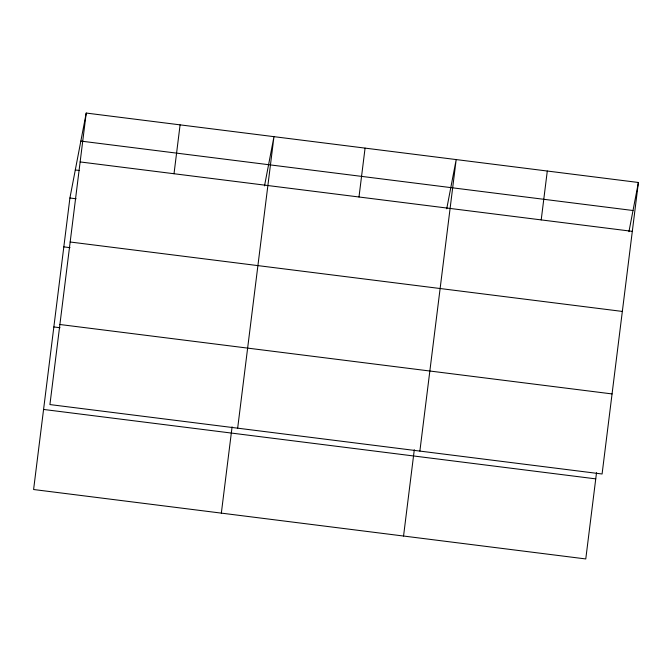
<?xml version="1.0" encoding="UTF-8"?>
<svg xmlns="http://www.w3.org/2000/svg" width="672" height="672" viewBox="0 0 672 672"><rect width="100%" height="100%" fill="white"/><g stroke="black" fill="none" stroke-linecap="round" stroke-linejoin="round"><path stroke-width="1.01" d="M86.226 113.056L49.921 404.569L602.087 473.995L638.4 182.482L86.226 113.056L69.913 198.005L33.6 489.518L585.774 558.944L596.518 472.685M174.014 173.737L180.096 124.858M221.34 513.122L232.084 426.863M237.661 428.173L273.966 136.66L264.516 185.875M358.991 196.988L365.072 148.117M403.553 536.029L414.296 449.77M419.874 451.088L456.187 159.575L446.729 208.782M541.204 219.904L547.294 171.024M628.942 231.697L638.4 182.482M80.842 141.086L633.016 210.512M80.144 161.935L632.31 231.353M75.298 169.974L79.422 170.486M69.913 198.005L76.096 198.778M70.165 242.004L622.339 311.43M63.823 246.876L70.014 247.657M59.892 324.5L612.066 393.926M53.852 326.953L60.035 327.726M43.571 409.45L595.745 478.867"/></g></svg>
